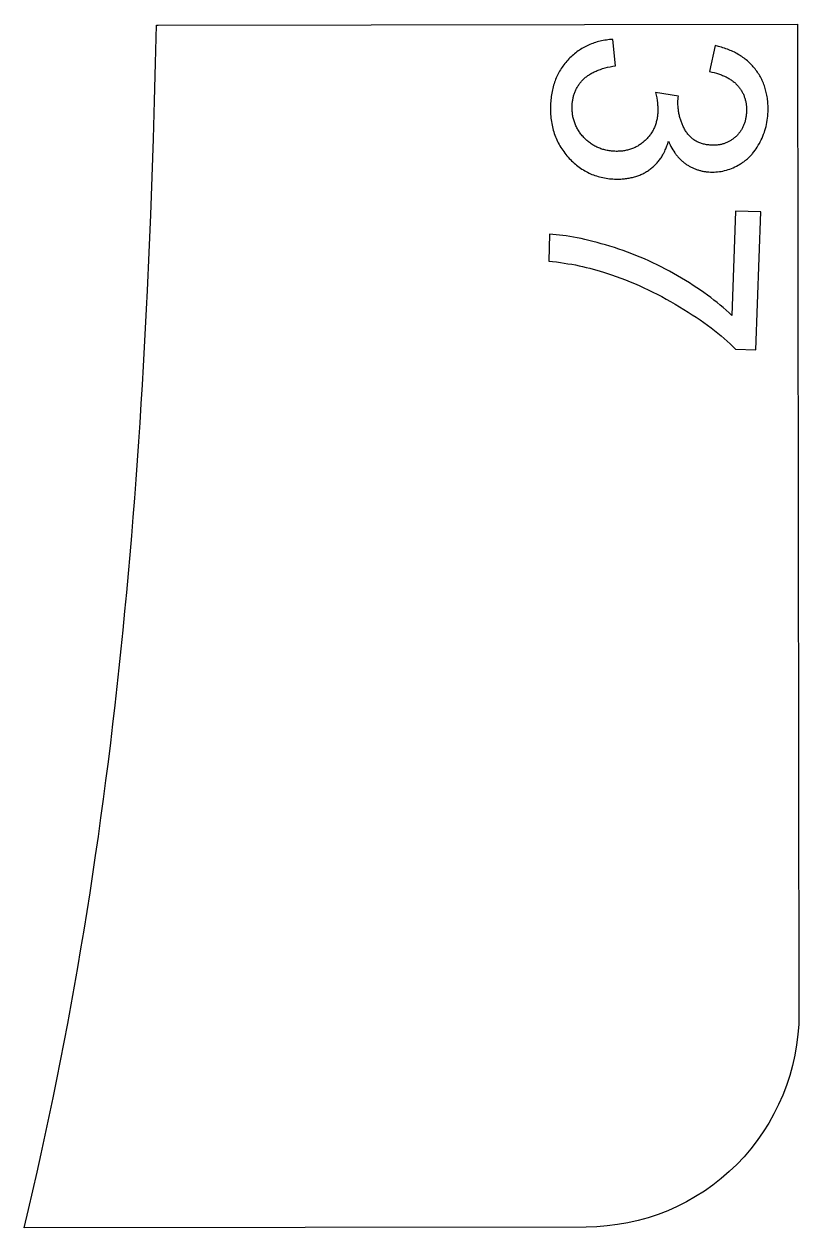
# Model space of a CAD drawing. Extents: x -16189 to 5251, y 3521 to 4024.
# Drawn here: x -6502.8 to -6321, y 3593.7 to 3876 of the extents above; entities that cross this region are included whole.
import ezdxf

# ---------------------------------------------------------------- set-up
doc = ezdxf.new("R2010")
doc.units = 0
doc.layers.add('LAYER_03', color=7, linetype='CONTINUOUS')

msp = doc.modelspace()

# ---------------------------------------------------------------- linework, layer by layer
at = {"layer": 'LAYER_03'}
msp.add_lwpolyline([(-6370.94, 3593.9), (-6502.84, 3593.69), (-6501.79, 3598.04), (-6500.77, 3602.38), (-6499.77, 3606.73), (-6498.8, 3611.09), (-6497.85, 3615.44), (-6496.91, 3619.8), (-6496, 3624.16), (-6495.12, 3628.52), (-6494.25, 3632.89), (-6493.4, 3637.26), (-6492.58, 3641.62), (-6491.77, 3646), (-6490.99, 3650.37), (-6490.22, 3654.75), (-6489.48, 3659.12), (-6488.75, 3663.51), (-6488.04, 3667.89), (-6487.36, 3672.27), (-6486.69, 3676.66), (-6486.04, 3681.05), (-6485.41, 3685.44), (-6484.79, 3689.83), (-6484.2, 3694.23), (-6483.62, 3698.62), (-6483.06, 3703.02), (-6482.51, 3707.42), (-6481.99, 3711.83), (-6481.47, 3716.23), (-6480.98, 3720.64), (-6480.5, 3725.04), (-6480.04, 3729.45), (-6479.59, 3733.86), (-6479.16, 3738.28), (-6478.74, 3742.69), (-6478.34, 3747.11), (-6477.95, 3751.53), (-6477.58, 3755.94), (-6477.22, 3760.37), (-6476.87, 3764.79), (-6476.54, 3769.21), (-6476.22, 3773.64), (-6475.91, 3778.06), (-6475.62, 3782.49), (-6475.33, 3786.92), (-6475.06, 3791.35), (-6474.8, 3795.78), (-6474.55, 3800.22), (-6474.31, 3804.65), (-6474.09, 3809.09), (-6473.87, 3813.52), (-6473.47, 3822.4), (-6473.1, 3831.28), (-6472.77, 3840.17), (-6472.47, 3849.05), (-6472.21, 3857.95), (-6471.97, 3866.84), (-6471.76, 3875.74), (-6471.38, 3875.74), (-6321.38, 3875.97), (-6321.02, 3643.97, -0.414214)], format="xyb", close=True, dxfattribs=at)
for points in [[(-6364.67, 3872.38), (-6365.06, 3872.36), (-6365.45, 3872.32), (-6365.83, 3872.28), (-6366.2, 3872.23), (-6366.58, 3872.17), (-6366.94, 3872.1), (-6367.31, 3872.03), (-6367.67, 3871.95), (-6368.02, 3871.86), (-6368.37, 3871.77), (-6368.72, 3871.67), (-6369.06, 3871.56), (-6369.4, 3871.44), (-6369.73, 3871.31), (-6370.06, 3871.18), (-6370.38, 3871.04), (-6370.71, 3870.9), (-6371.02, 3870.74), (-6371.33, 3870.58), (-6371.64, 3870.41), (-6371.95, 3870.23), (-6372.24, 3870.05), (-6372.54, 3869.86), (-6372.83, 3869.66), (-6373.12, 3869.45), (-6373.4, 3869.24), (-6373.68, 3869.01), (-6373.95, 3868.78), (-6374.22, 3868.55), (-6374.49, 3868.3), (-6374.75, 3868.05), (-6375, 3867.79), (-6375.25, 3867.53), (-6375.5, 3867.26), (-6375.73, 3866.99), (-6375.96, 3866.71), (-6376.18, 3866.42), (-6376.4, 3866.13), (-6376.6, 3865.84), (-6376.8, 3865.54), (-6376.99, 3865.24), (-6377.17, 3864.94), (-6377.35, 3864.62), (-6377.52, 3864.31), (-6377.68, 3863.99), (-6377.83, 3863.66), (-6377.98, 3863.33), (-6378.12, 3863), (-6378.25, 3862.66), (-6378.37, 3862.32), (-6378.49, 3861.97), (-6378.6, 3861.62), (-6378.7, 3861.26), (-6378.79, 3860.9), (-6378.88, 3860.53), (-6378.96, 3860.16), (-6379.03, 3859.78), (-6379.09, 3859.4), (-6379.15, 3859.01), (-6379.19, 3858.62), (-6379.24, 3858.23), (-6379.27, 3857.83), (-6379.29, 3857.43), (-6379.31, 3857.02), (-6379.33, 3856.57), (-6379.33, 3856.12), (-6379.32, 3855.67), (-6379.31, 3855.23), (-6379.28, 3854.8), (-6379.25, 3854.37), (-6379.21, 3853.94), (-6379.15, 3853.52), (-6379.09, 3853.1), (-6379.02, 3852.69), (-6378.95, 3852.29), (-6378.86, 3851.88), (-6378.76, 3851.48), (-6378.66, 3851.09), (-6378.54, 3850.7), (-6378.42, 3850.32), (-6378.28, 3849.94), (-6378.14, 3849.56), (-6377.99, 3849.19), (-6377.83, 3848.83), (-6377.66, 3848.47), (-6377.48, 3848.11), (-6377.29, 3847.76), (-6377.1, 3847.41), (-6376.89, 3847.07), (-6376.68, 3846.73), (-6376.45, 3846.4), (-6376.22, 3846.07), (-6375.98, 3845.74), (-6375.73, 3845.42), (-6375.47, 3845.11), (-6375.2, 3844.8), (-6374.92, 3844.49), (-6374.64, 3844.2), (-6374.36, 3843.91), (-6374.07, 3843.64), (-6373.78, 3843.37), (-6373.48, 3843.11), (-6373.18, 3842.86), (-6372.88, 3842.62), (-6372.57, 3842.39), (-6372.25, 3842.17), (-6371.94, 3841.96), (-6371.61, 3841.76), (-6371.29, 3841.56), (-6370.96, 3841.38), (-6370.62, 3841.21), (-6370.28, 3841.04), (-6369.94, 3840.88), (-6369.59, 3840.73), (-6369.24, 3840.6), (-6368.89, 3840.47), (-6368.53, 3840.35), (-6368.16, 3840.24), (-6367.79, 3840.13), (-6367.42, 3840.04), (-6367.04, 3839.96), (-6366.66, 3839.88), (-6366.28, 3839.82), (-6365.89, 3839.76), (-6365.49, 3839.71), (-6365.09, 3839.68), (-6364.69, 3839.65), (-6364.29, 3839.63), (-6363.69, 3839.62), (-6363.1, 3839.63), (-6362.81, 3839.64), (-6362.53, 3839.65), (-6362.24, 3839.67), (-6361.96, 3839.7), (-6361.69, 3839.73), (-6361.41, 3839.77), (-6361.14, 3839.81), (-6360.87, 3839.85), (-6360.61, 3839.9), (-6360.35, 3839.96), (-6360.09, 3840.02), (-6359.83, 3840.08), (-6359.58, 3840.15), (-6359.33, 3840.23), (-6359.08, 3840.31), (-6358.84, 3840.39), (-6358.6, 3840.48), (-6358.36, 3840.58), (-6358.12, 3840.68), (-6357.89, 3840.78), (-6357.66, 3840.89), (-6357.44, 3841), (-6357.21, 3841.12), (-6356.99, 3841.25), (-6356.77, 3841.38), (-6356.56, 3841.51), (-6356.35, 3841.65), (-6356.14, 3841.79), (-6355.94, 3841.94), (-6355.74, 3842.09), (-6355.54, 3842.25), (-6355.35, 3842.41), (-6355.16, 3842.57), (-6354.98, 3842.74), (-6354.8, 3842.91), (-6354.62, 3843.09), (-6354.45, 3843.27), (-6354.28, 3843.45), (-6354.12, 3843.64), (-6353.96, 3843.83), (-6353.81, 3844.03), (-6353.65, 3844.23), (-6353.51, 3844.43), (-6353.37, 3844.64), (-6353.23, 3844.85), (-6353.09, 3845.07), (-6352.96, 3845.29), (-6352.84, 3845.52), (-6352.72, 3845.74), (-6352.6, 3845.98), (-6352.49, 3846.21), (-6352.38, 3846.45), (-6352.27, 3846.7), (-6352.17, 3846.95), (-6352.07, 3847.2), (-6351.98, 3847.45), (-6351.89, 3847.71), (-6351.81, 3847.98), (-6351.73, 3848.25), (-6351.65, 3848.52), (-6351.47, 3848.09), (-6351.27, 3847.68), (-6351.07, 3847.28), (-6350.86, 3846.89), (-6350.64, 3846.51), (-6350.41, 3846.15), (-6350.17, 3845.8), (-6350.05, 3845.63), (-6349.92, 3845.46), (-6349.79, 3845.3), (-6349.66, 3845.14), (-6349.53, 3844.98), (-6349.4, 3844.83), (-6349.26, 3844.68), (-6349.12, 3844.53), (-6348.98, 3844.38), (-6348.84, 3844.24), (-6348.69, 3844.1), (-6348.55, 3843.97), (-6348.4, 3843.84), (-6348.25, 3843.71), (-6348.09, 3843.58), (-6347.93, 3843.46), (-6347.78, 3843.34), (-6347.61, 3843.22), (-6347.45, 3843.11), (-6347.29, 3843), (-6347.12, 3842.9), (-6346.96, 3842.79), (-6346.79, 3842.69), (-6346.62, 3842.6), (-6346.45, 3842.5), (-6346.28, 3842.42), (-6346.1, 3842.33), (-6345.93, 3842.25), (-6345.76, 3842.17), (-6345.58, 3842.09), (-6345.4, 3842.02), (-6345.22, 3841.95), (-6345.04, 3841.88), (-6344.86, 3841.82), (-6344.68, 3841.76), (-6344.49, 3841.71), (-6344.31, 3841.65), (-6344.12, 3841.6), (-6343.93, 3841.56), (-6343.74, 3841.52), (-6343.55, 3841.48), (-6343.36, 3841.44), (-6343.17, 3841.41), (-6342.98, 3841.38), (-6342.78, 3841.35), (-6342.58, 3841.33), (-6342.19, 3841.3), (-6341.78, 3841.28), (-6341.36, 3841.27), (-6340.94, 3841.27), (-6340.52, 3841.29), (-6340.1, 3841.33), (-6339.69, 3841.38), (-6339.27, 3841.44), (-6338.86, 3841.52), (-6338.46, 3841.61), (-6338.05, 3841.72), (-6337.65, 3841.84), (-6337.25, 3841.97), (-6336.85, 3842.12), (-6336.45, 3842.29), (-6336.06, 3842.47), (-6335.67, 3842.66), (-6335.28, 3842.87), (-6335.09, 3842.97), (-6334.9, 3843.09), (-6334.71, 3843.2), (-6334.53, 3843.32), (-6334.34, 3843.44), (-6334.16, 3843.57), (-6333.98, 3843.69), (-6333.81, 3843.83), (-6333.64, 3843.96), (-6333.46, 3844.1), (-6333.3, 3844.24), (-6333.13, 3844.38), (-6332.97, 3844.53), (-6332.8, 3844.68), (-6332.65, 3844.84), (-6332.49, 3844.99), (-6332.33, 3845.16), (-6332.18, 3845.32), (-6332.03, 3845.49), (-6331.89, 3845.66), (-6331.6, 3846.01), (-6331.32, 3846.37), (-6331.05, 3846.75), (-6330.79, 3847.14), (-6330.55, 3847.54), (-6330.31, 3847.96), (-6330.08, 3848.38), (-6329.86, 3848.81), (-6329.66, 3849.25), (-6329.48, 3849.69), (-6329.3, 3850.14), (-6329.14, 3850.59), (-6328.99, 3851.05), (-6328.86, 3851.51), (-6328.74, 3851.98), (-6328.64, 3852.45), (-6328.54, 3852.93), (-6328.46, 3853.42), (-6328.4, 3853.91), (-6328.35, 3854.41), (-6328.31, 3854.91), (-6328.28, 3855.42), (-6328.27, 3855.79), (-6328.27, 3856.15), (-6328.27, 3856.52), (-6328.28, 3856.87), (-6328.3, 3857.23), (-6328.32, 3857.58), (-6328.35, 3857.93), (-6328.39, 3858.27), (-6328.43, 3858.61), (-6328.49, 3858.95), (-6328.54, 3859.28), (-6328.61, 3859.61), (-6328.68, 3859.94), (-6328.76, 3860.26), (-6328.84, 3860.58), (-6328.93, 3860.89), (-6329.03, 3861.2), (-6329.14, 3861.51), (-6329.25, 3861.82), (-6329.37, 3862.12), (-6329.49, 3862.42), (-6329.62, 3862.71), (-6329.76, 3863), (-6329.91, 3863.29), (-6330.06, 3863.57), (-6330.22, 3863.85), (-6330.38, 3864.13), (-6330.56, 3864.4), (-6330.74, 3864.67), (-6330.92, 3864.93), (-6331.11, 3865.2), (-6331.31, 3865.45), (-6331.52, 3865.71), (-6331.73, 3865.96), (-6331.95, 3866.2), (-6332.17, 3866.44), (-6332.4, 3866.67), (-6332.63, 3866.9), (-6332.87, 3867.12), (-6333.12, 3867.33), (-6333.37, 3867.55), (-6333.62, 3867.75), (-6333.89, 3867.95), (-6334.15, 3868.15), (-6334.43, 3868.34), (-6334.7, 3868.52), (-6334.99, 3868.7), (-6335.28, 3868.87), (-6335.57, 3869.04), (-6335.88, 3869.2), (-6336.18, 3869.36), (-6336.5, 3869.51), (-6336.81, 3869.66), (-6337.14, 3869.8), (-6337.47, 3869.93), (-6337.8, 3870.06), (-6338.14, 3870.19), (-6338.49, 3870.31), (-6338.84, 3870.42), (-6339.2, 3870.53), (-6339.56, 3870.63), (-6339.93, 3870.73), (-6340.68, 3870.91), (-6341.99, 3864.82), (-6341.44, 3864.7), (-6340.91, 3864.58), (-6340.4, 3864.44), (-6339.9, 3864.29), (-6339.66, 3864.21), (-6339.43, 3864.13), (-6339.19, 3864.04), (-6338.97, 3863.95), (-6338.74, 3863.86), (-6338.52, 3863.77), (-6338.31, 3863.67), (-6338.1, 3863.57), (-6337.9, 3863.46), (-6337.69, 3863.35), (-6337.5, 3863.24), (-6337.31, 3863.13), (-6337.12, 3863.01), (-6336.94, 3862.89), (-6336.76, 3862.77), (-6336.59, 3862.64), (-6336.42, 3862.51), (-6336.25, 3862.37), (-6336.09, 3862.24), (-6335.94, 3862.1), (-6335.79, 3861.95), (-6335.64, 3861.81), (-6335.5, 3861.66), (-6335.36, 3861.51), (-6335.23, 3861.35), (-6335.1, 3861.19), (-6334.98, 3861.03), (-6334.86, 3860.87), (-6334.74, 3860.71), (-6334.63, 3860.54), (-6334.52, 3860.38), (-6334.42, 3860.2), (-6334.33, 3860.03), (-6334.23, 3859.86), (-6334.14, 3859.68), (-6334.06, 3859.5), (-6333.98, 3859.32), (-6333.91, 3859.14), (-6333.84, 3858.95), (-6333.77, 3858.76), (-6333.71, 3858.57), (-6333.65, 3858.38), (-6333.6, 3858.19), (-6333.55, 3857.99), (-6333.51, 3857.79), (-6333.47, 3857.59), (-6333.44, 3857.39), (-6333.41, 3857.18), (-6333.38, 3856.98), (-6333.36, 3856.77), (-6333.34, 3856.56), (-6333.33, 3856.34), (-6333.32, 3856.13), (-6333.32, 3855.91), (-6333.32, 3855.69), (-6333.33, 3855.47), (-6333.34, 3855.24), (-6333.35, 3855.02), (-6333.37, 3854.8), (-6333.39, 3854.58), (-6333.42, 3854.37), (-6333.45, 3854.16), (-6333.49, 3853.95), (-6333.53, 3853.75), (-6333.57, 3853.55), (-6333.62, 3853.35), (-6333.67, 3853.15), (-6333.73, 3852.96), (-6333.79, 3852.76), (-6333.86, 3852.58), (-6333.93, 3852.39), (-6334, 3852.21), (-6334.08, 3852.03), (-6334.16, 3851.85), (-6334.25, 3851.67), (-6334.34, 3851.5), (-6334.43, 3851.33), (-6334.53, 3851.17), (-6334.63, 3851), (-6334.74, 3850.84), (-6334.85, 3850.68), (-6334.97, 3850.53), (-6335.09, 3850.38), (-6335.21, 3850.23), (-6335.34, 3850.08), (-6335.47, 3849.93), (-6335.61, 3849.79), (-6335.75, 3849.65), (-6335.9, 3849.52), (-6336.04, 3849.39), (-6336.19, 3849.26), (-6336.34, 3849.14), (-6336.5, 3849.02), (-6336.65, 3848.91), (-6336.81, 3848.8), (-6336.97, 3848.7), (-6337.13, 3848.6), (-6337.29, 3848.5), (-6337.46, 3848.41), (-6337.63, 3848.33), (-6337.8, 3848.25), (-6337.97, 3848.17), (-6338.14, 3848.1), (-6338.32, 3848.03), (-6338.5, 3847.97), (-6338.68, 3847.91), (-6338.86, 3847.86), (-6339.04, 3847.81), (-6339.23, 3847.76), (-6339.42, 3847.72), (-6339.61, 3847.69), (-6339.8, 3847.66), (-6340, 3847.63), (-6340.19, 3847.61), (-6340.39, 3847.59), (-6340.6, 3847.58), (-6340.8, 3847.57), (-6341, 3847.57), (-6341.21, 3847.57), (-6341.42, 3847.57), (-6341.69, 3847.58), (-6341.94, 3847.6), (-6342.2, 3847.63), (-6342.45, 3847.66), (-6342.7, 3847.69), (-6342.94, 3847.74), (-6343.17, 3847.78), (-6343.4, 3847.84), (-6343.63, 3847.9), (-6343.86, 3847.97), (-6344.07, 3848.04), (-6344.29, 3848.12), (-6344.5, 3848.2), (-6344.7, 3848.29), (-6344.9, 3848.39), (-6345.1, 3848.49), (-6345.29, 3848.6), (-6345.48, 3848.71), (-6345.66, 3848.83), (-6345.83, 3848.96), (-6346.01, 3849.09), (-6346.18, 3849.23), (-6346.34, 3849.37), (-6346.5, 3849.52), (-6346.65, 3849.67), (-6346.8, 3849.84), (-6346.95, 3850), (-6347.09, 3850.18), (-6347.23, 3850.36), (-6347.36, 3850.54), (-6347.49, 3850.73), (-6347.61, 3850.93), (-6347.73, 3851.13), (-6347.84, 3851.34), (-6347.95, 3851.54), (-6348.06, 3851.74), (-6348.16, 3851.95), (-6348.26, 3852.16), (-6348.36, 3852.37), (-6348.45, 3852.58), (-6348.53, 3852.79), (-6348.61, 3853.01), (-6348.69, 3853.22), (-6348.77, 3853.44), (-6348.84, 3853.65), (-6348.9, 3853.87), (-6348.96, 3854.09), (-6349.02, 3854.32), (-6349.08, 3854.54), (-6349.13, 3854.76), (-6349.17, 3854.99), (-6349.21, 3855.22), (-6349.25, 3855.45), (-6349.29, 3855.68), (-6349.32, 3855.91), (-6349.34, 3856.14), (-6349.36, 3856.38), (-6349.38, 3856.61), (-6349.4, 3857.09), (-6349.41, 3857.57), (-6349.4, 3858.06), (-6349.4, 3858.15), (-6349.39, 3858.26), (-6349.37, 3858.49), (-6349.34, 3858.75), (-6349.3, 3859.04), (-6354.65, 3859.92), (-6354.52, 3859.28), (-6354.4, 3858.66), (-6354.3, 3858.08), (-6354.23, 3857.52), (-6354.17, 3856.99), (-6354.15, 3856.74), (-6354.14, 3856.49), (-6354.13, 3856.25), (-6354.12, 3856.01), (-6354.12, 3855.79), (-6354.13, 3855.57), (-6354.14, 3855.3), (-6354.16, 3855.04), (-6354.18, 3854.78), (-6354.21, 3854.53), (-6354.24, 3854.27), (-6354.28, 3854.03), (-6354.32, 3853.78), (-6354.37, 3853.54), (-6354.43, 3853.3), (-6354.49, 3853.06), (-6354.55, 3852.83), (-6354.62, 3852.6), (-6354.7, 3852.37), (-6354.78, 3852.15), (-6354.86, 3851.93), (-6354.95, 3851.71), (-6355.05, 3851.49), (-6355.15, 3851.28), (-6355.26, 3851.07), (-6355.37, 3850.87), (-6355.49, 3850.67), (-6355.61, 3850.47), (-6355.74, 3850.27), (-6355.87, 3850.08), (-6356.01, 3849.89), (-6356.15, 3849.7), (-6356.3, 3849.52), (-6356.45, 3849.34), (-6356.61, 3849.16), (-6356.78, 3848.99), (-6356.95, 3848.82), (-6357.12, 3848.65), (-6357.3, 3848.48), (-6357.48, 3848.33), (-6357.67, 3848.17), (-6357.85, 3848.03), (-6358.04, 3847.89), (-6358.24, 3847.75), (-6358.43, 3847.62), (-6358.63, 3847.49), (-6358.83, 3847.37), (-6359.03, 3847.26), (-6359.24, 3847.15), (-6359.45, 3847.05), (-6359.66, 3846.95), (-6359.87, 3846.86), (-6360.09, 3846.77), (-6360.31, 3846.69), (-6360.53, 3846.62), (-6360.76, 3846.55), (-6360.98, 3846.48), (-6361.21, 3846.42), (-6361.45, 3846.37), (-6361.68, 3846.32), (-6361.92, 3846.28), (-6362.16, 3846.24), (-6362.41, 3846.21), (-6362.65, 3846.18), (-6362.9, 3846.16), (-6363.15, 3846.15), (-6363.41, 3846.14), (-6363.66, 3846.13), (-6363.92, 3846.13), (-6364.19, 3846.14), (-6364.46, 3846.15), (-6364.73, 3846.17), (-6365, 3846.2), (-6365.27, 3846.23), (-6365.53, 3846.26), (-6365.79, 3846.3), (-6366.05, 3846.35), (-6366.3, 3846.4), (-6366.56, 3846.46), (-6366.8, 3846.53), (-6367.05, 3846.6), (-6367.29, 3846.67), (-6367.53, 3846.75), (-6367.77, 3846.84), (-6368, 3846.93), (-6368.23, 3847.03), (-6368.46, 3847.14), (-6368.68, 3847.25), (-6368.9, 3847.36), (-6369.12, 3847.48), (-6369.34, 3847.61), (-6369.55, 3847.74), (-6369.76, 3847.88), (-6369.96, 3848.03), (-6370.17, 3848.18), (-6370.37, 3848.33), (-6370.56, 3848.49), (-6370.76, 3848.66), (-6370.95, 3848.83), (-6371.14, 3849.01), (-6371.32, 3849.2), (-6371.51, 3849.39), (-6371.68, 3849.58), (-6371.85, 3849.78), (-6372.02, 3849.98), (-6372.18, 3850.18), (-6372.33, 3850.38), (-6372.48, 3850.59), (-6372.62, 3850.8), (-6372.76, 3851.01), (-6372.89, 3851.22), (-6373.01, 3851.44), (-6373.13, 3851.66), (-6373.24, 3851.88), (-6373.35, 3852.1), (-6373.45, 3852.33), (-6373.55, 3852.55), (-6373.63, 3852.79), (-6373.72, 3853.02), (-6373.79, 3853.25), (-6373.86, 3853.49), (-6373.93, 3853.73), (-6373.99, 3853.97), (-6374.04, 3854.22), (-6374.09, 3854.47), (-6374.13, 3854.72), (-6374.16, 3854.97), (-6374.19, 3855.22), (-6374.21, 3855.48), (-6374.23, 3855.74), (-6374.24, 3856), (-6374.25, 3856.27), (-6374.25, 3856.53), (-6374.24, 3856.8), (-6374.23, 3857.03), (-6374.21, 3857.25), (-6374.2, 3857.47), (-6374.17, 3857.69), (-6374.14, 3857.91), (-6374.11, 3858.13), (-6374.07, 3858.34), (-6374.03, 3858.55), (-6373.99, 3858.76), (-6373.94, 3858.96), (-6373.88, 3859.17), (-6373.82, 3859.37), (-6373.76, 3859.57), (-6373.69, 3859.76), (-6373.62, 3859.96), (-6373.54, 3860.15), (-6373.46, 3860.34), (-6373.38, 3860.53), (-6373.29, 3860.71), (-6373.19, 3860.89), (-6373.09, 3861.07), (-6372.99, 3861.25), (-6372.88, 3861.43), (-6372.77, 3861.6), (-6372.66, 3861.77), (-6372.53, 3861.94), (-6372.41, 3862.1), (-6372.28, 3862.27), (-6372.15, 3862.43), (-6372.01, 3862.59), (-6371.87, 3862.75), (-6371.72, 3862.9), (-6371.57, 3863.05), (-6371.41, 3863.2), (-6371.24, 3863.35), (-6371.08, 3863.49), (-6370.9, 3863.63), (-6370.72, 3863.77), (-6370.54, 3863.9), (-6370.34, 3864.03), (-6370.15, 3864.16), (-6369.94, 3864.28), (-6369.74, 3864.4), (-6369.52, 3864.52), (-6369.3, 3864.63), (-6369.08, 3864.75), (-6368.85, 3864.85), (-6368.61, 3864.96), (-6368.37, 3865.06), (-6368.12, 3865.16), (-6367.87, 3865.26), (-6367.61, 3865.35), (-6367.08, 3865.53), (-6366.52, 3865.69), (-6365.95, 3865.84), (-6365.35, 3865.98), (-6364.72, 3866.11), (-6364.08, 3866.22)], [(-6335.91, 3799.76), (-6331.14, 3799.59), (-6329.98, 3831.91), (-6335.87, 3832.13), (-6336.75, 3807.67), (-6337.41, 3808.28), (-6338.08, 3808.88), (-6338.77, 3809.48), (-6339.48, 3810.07), (-6340.21, 3810.66), (-6340.96, 3811.25), (-6341.73, 3811.84), (-6342.51, 3812.42), (-6343.32, 3813), (-6344.14, 3813.57), (-6344.99, 3814.14), (-6345.85, 3814.71), (-6346.73, 3815.27), (-6347.64, 3815.83), (-6348.56, 3816.39), (-6349.5, 3816.95), (-6350.45, 3817.49), (-6351.41, 3818.02), (-6352.37, 3818.54), (-6353.34, 3819.04), (-6354.31, 3819.52), (-6355.29, 3819.99), (-6356.28, 3820.45), (-6357.26, 3820.89), (-6358.26, 3821.31), (-6359.26, 3821.72), (-6360.26, 3822.12), (-6361.27, 3822.5), (-6362.29, 3822.87), (-6363.31, 3823.22), (-6364.33, 3823.56), (-6365.36, 3823.88), (-6366.39, 3824.18), (-6367.39, 3824.47), (-6368.38, 3824.74), (-6369.35, 3825), (-6370.3, 3825.23), (-6371.23, 3825.45), (-6372.14, 3825.66), (-6373.03, 3825.84), (-6373.91, 3826.01), (-6374.77, 3826.16), (-6375.61, 3826.29), (-6376.42, 3826.41), (-6377.23, 3826.51), (-6378.01, 3826.59), (-6378.77, 3826.66), (-6379.52, 3826.71), (-6379.74, 3820.4), (-6378.82, 3820.3), (-6377.9, 3820.19), (-6377, 3820.07), (-6376.1, 3819.93), (-6375.22, 3819.79), (-6374.34, 3819.64), (-6373.47, 3819.48), (-6372.61, 3819.3), (-6371.77, 3819.12), (-6370.93, 3818.93), (-6370.1, 3818.73), (-6369.28, 3818.51), (-6368.47, 3818.29), (-6367.67, 3818.06), (-6366.88, 3817.81), (-6365.01, 3817.19), (-6363.91, 3816.81), (-6362.82, 3816.41), (-6361.74, 3815.99), (-6360.66, 3815.56), (-6359.58, 3815.11), (-6358.51, 3814.64), (-6357.44, 3814.16), (-6356.38, 3813.66), (-6355.32, 3813.14), (-6354.27, 3812.61), (-6353.22, 3812.06), (-6352.17, 3811.5), (-6351.13, 3810.91), (-6350.09, 3810.31), (-6349.06, 3809.7), (-6348.04, 3809.08), (-6347.05, 3808.45), (-6346.09, 3807.83), (-6345.15, 3807.21), (-6344.23, 3806.59), (-6343.35, 3805.96), (-6342.49, 3805.34), (-6341.65, 3804.72), (-6340.84, 3804.1), (-6340.06, 3803.48), (-6339.3, 3802.86), (-6338.57, 3802.24), (-6337.87, 3801.62), (-6337.19, 3801), (-6336.54, 3800.38)]]:
    msp.add_lwpolyline(points, close=True, dxfattribs=at)

doc.saveas('drawing.dxf')
